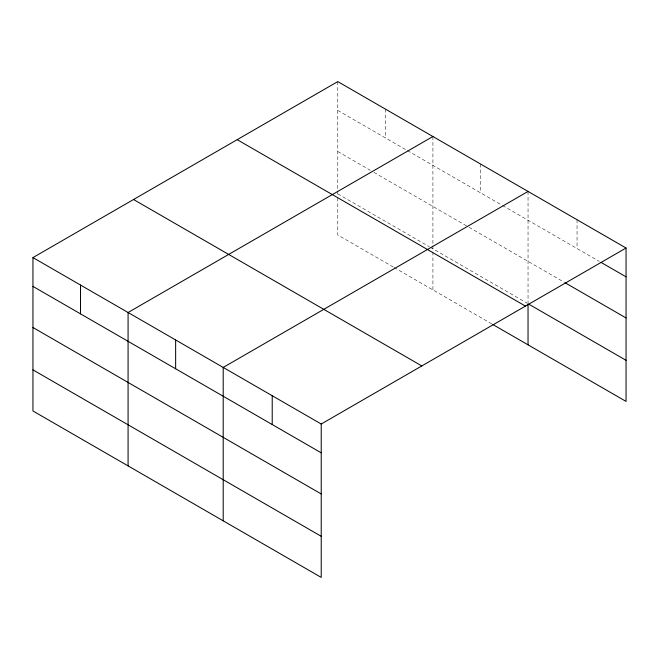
<?xml version="1.0" encoding="UTF-8"?>
<svg xmlns="http://www.w3.org/2000/svg" width="659" height="659" viewBox="0 0 659 659"><rect width="100%" height="100%" fill="white"/><g stroke="black" fill="none" stroke-linecap="round" stroke-linejoin="round"><path stroke-width="0.49" stroke-dasharray="3.29 2.47" d="M337.779 110.407L406.488 150.079M407.369 150.582L501.614 204.998M502.496 205.509L599.319 261.409M337.779 151.521L370.374 170.335M373.892 172.37L468.145 226.787M469.027 227.289L564.574 282.456M337.779 193.878L429.388 246.763M430.269 247.273L527.159 303.214M393.275 267.027L337.779 234.983L337.779 196.959M394.156 267.529L491.927 323.981M577.045 219.727L577.045 248.55M528.04 191.431L528.04 302.712M480.477 163.976L480.477 192.79M432.914 136.512L432.914 244.761M432.914 245.774L432.914 250.857M432.914 251.878L432.914 289.911M385.342 109.048L385.342 137.871M337.779 81.592L337.779 189.841M337.779 190.855L337.779 195.929"/><path stroke-width="0.99" d="M626.05 248.023L337.779 81.592L32.95 257.587L32.95 410.977L321.221 577.408L321.221 424.017L626.05 248.023L626.05 401.413L492.808 324.492M432.914 136.512L128.077 312.506L128.077 465.905M528.04 191.431L223.203 367.425L223.203 520.824M601.099 262.439L626.05 276.838M565.463 282.975L626.05 317.951M528.93 304.236L626.05 360.308M237.191 139.667L525.454 306.097M133.546 199.504L421.809 365.934M32.95 257.587L321.221 424.017M32.95 286.401L321.221 452.832M32.95 327.515L321.221 493.945M32.95 369.872L321.221 536.302M528.04 303.717L528.04 344.83M272.216 395.721L272.216 424.544M175.64 339.97L175.64 368.785M80.513 285.042L80.513 313.865"/></g></svg>
